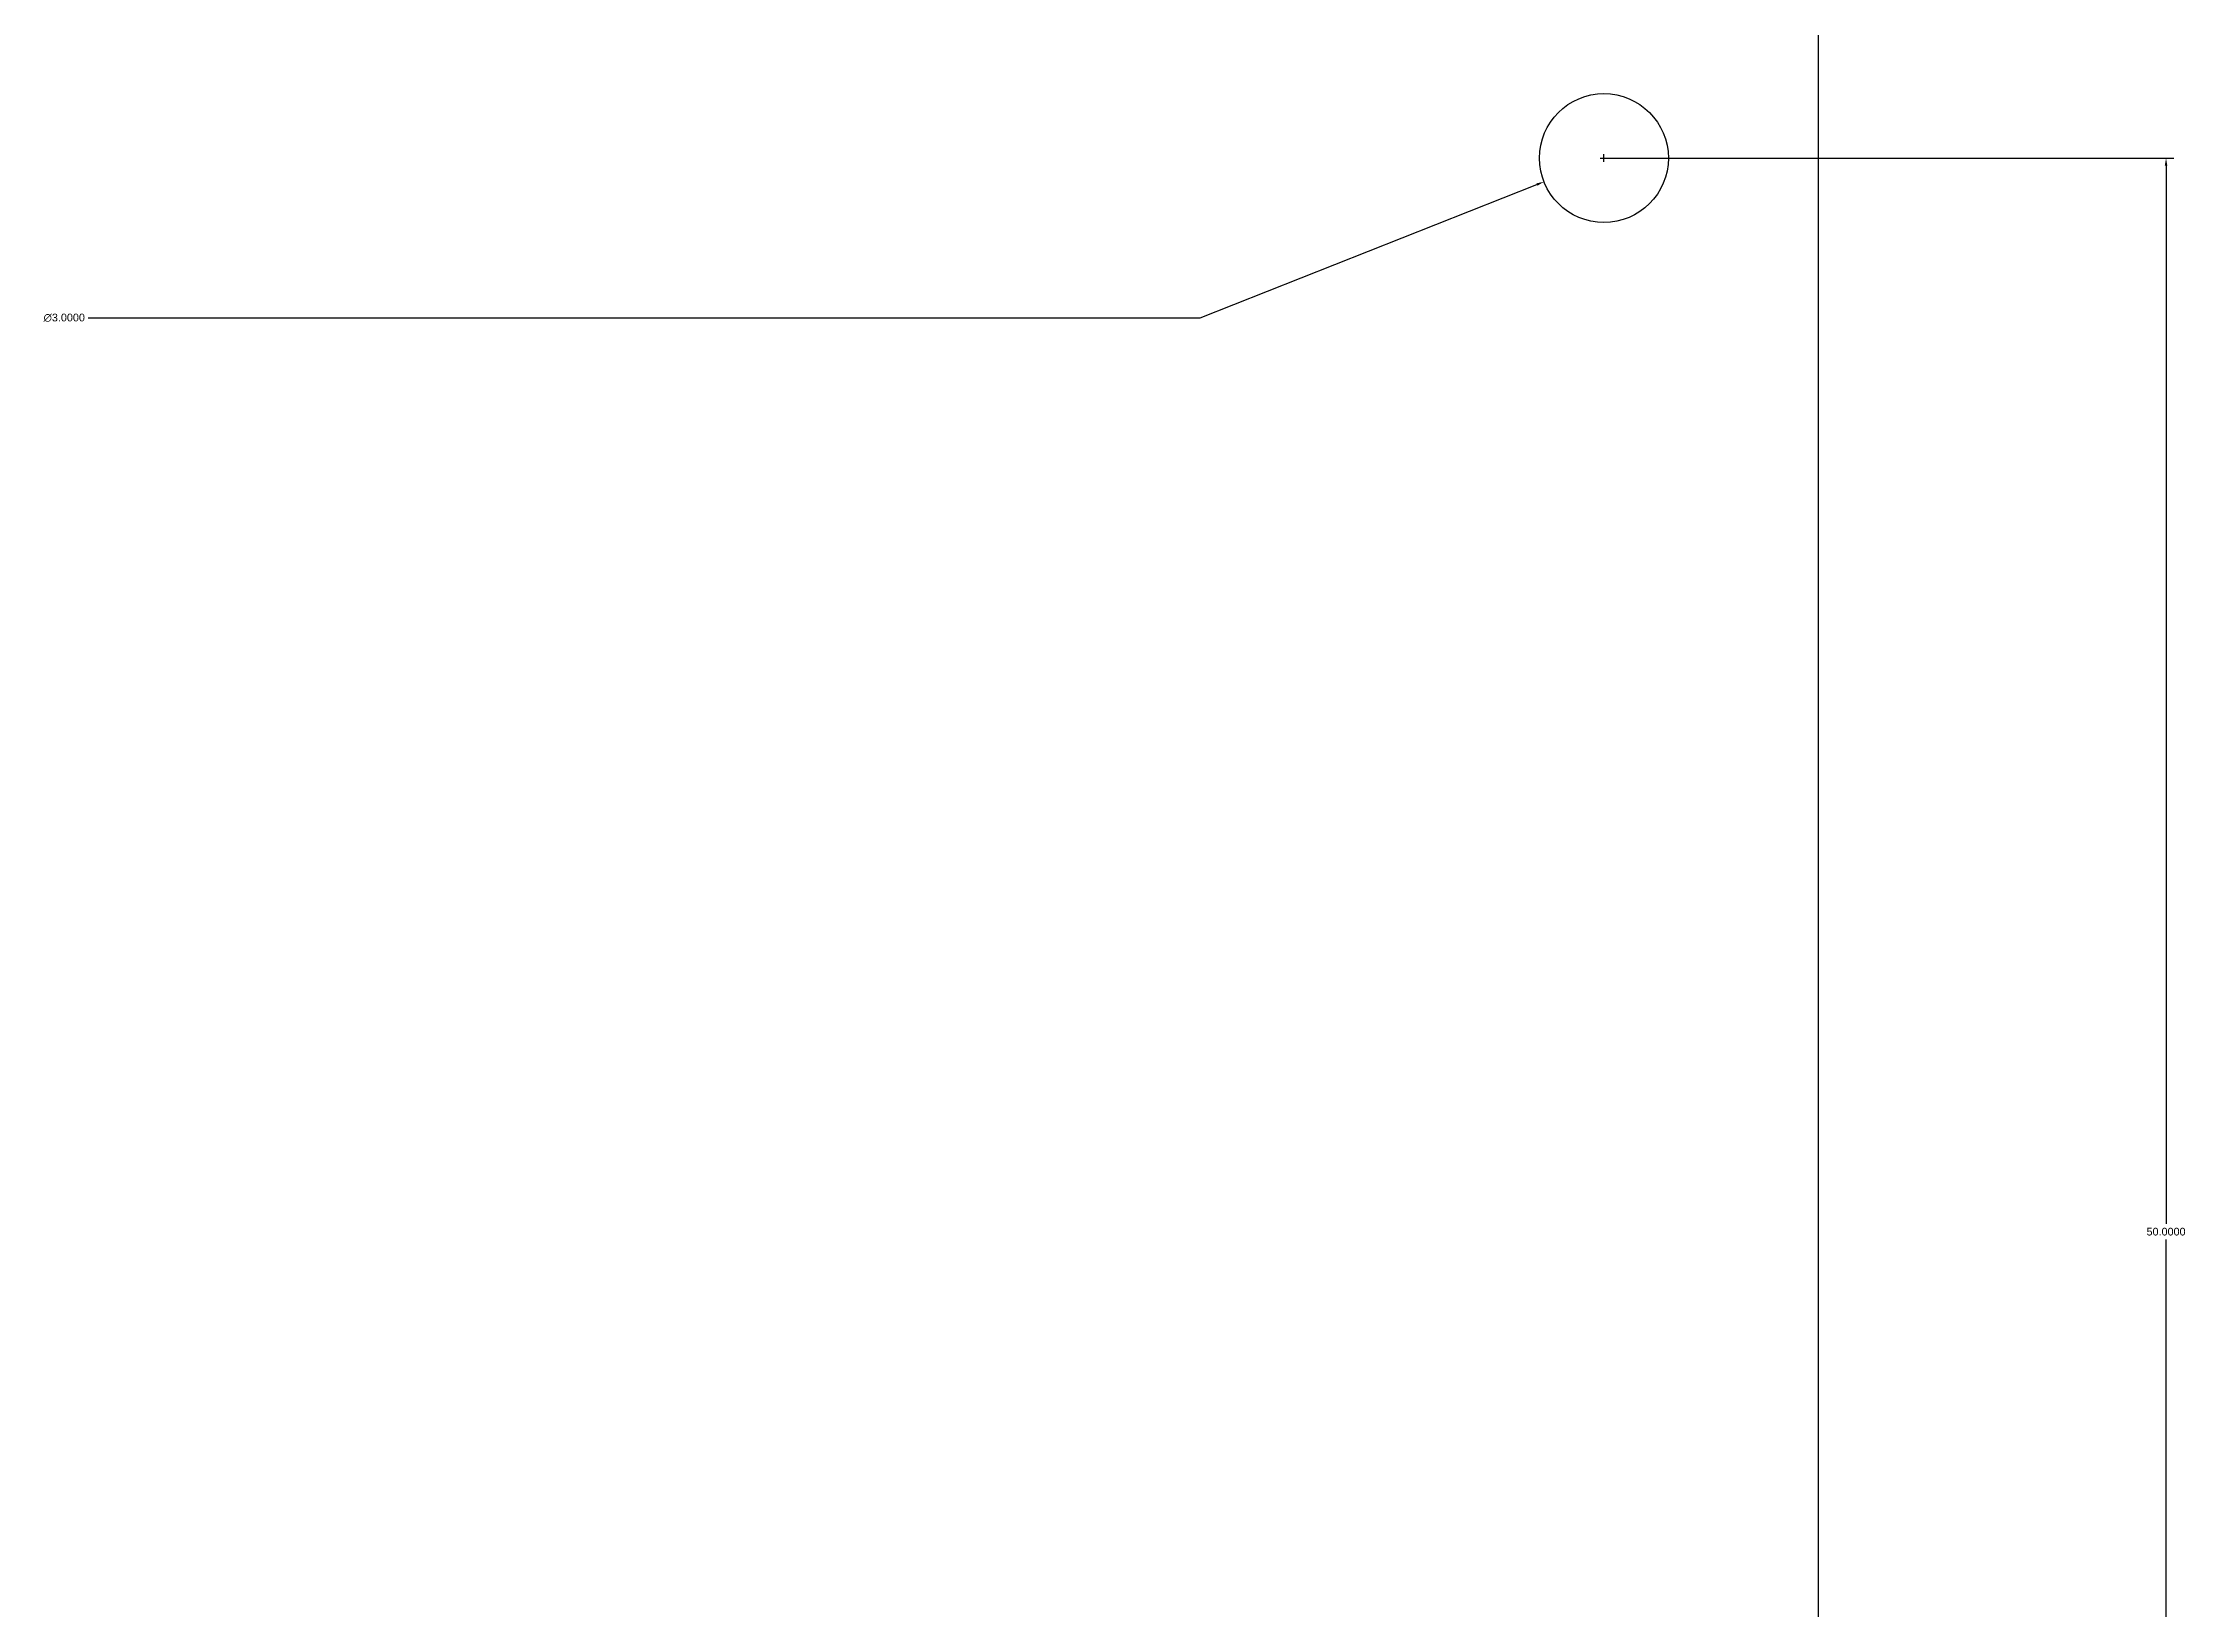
# Model space of a CAD drawing. Header units: millimetres. Extents: x 2536 to 2688, y 1640 to 1766.
# Drawn here: x 2637.69 to 2687.58, y 1676.57 to 1713.05 of the extents above; entities that cross this region are included whole.
import ezdxf

# ---------------------------------------------------------------- set-up
doc = ezdxf.new("R2010")
doc.units = ezdxf.units.MM
doc.styles.get("Standard").update_dxf_attribs({"font": 'arial.ttf'})
doc.dimstyles.get("Standard").update_dxf_attribs({"dimtxt": 0.18, "dimasz": 0.18, "dimexe": 0.18, "dimexo": 0.0625, "dimgap": 0.09, "dimtad": 0, "dimtih": 1, "dimtoh": 1, "dimdec": 4, "dimzin": 0, "dimdsep": 46, "dimtxsty": 'Standard', "dimcen": 0.09, "dimadec": 0, "dimazin": 0, "dimtfac": 1, "dimtdec": 4, "dimtofl": 0, "dimtmove": 0, "dimatfit": 3, "dimfxl": 1, "dimtolj": 1, "dimtzin": 0, "dimarcsym": 0})

# ---------------------------------------------------------------- blocks, each defined once
blk = doc.blocks.new('*D23')
at = {"color": 0, "lineweight": -2, "transparency": 16777216}
for p, q in [((2674.107, 1710.364), (2687.315, 1710.364)), ((2687.135, 1710.184), (2687.135, 1685.546)), ((2687.135, 1660.544), (2687.135, 1685.182)), ((2674.107, 1660.364), (2687.315, 1660.364))]:
    blk.add_line(p, q, dxfattribs=at)
at = {"color": 0, "transparency": 16777216}
for points in [[(2687.105, 1710.184), (2687.165, 1710.184), (2687.135, 1710.364)], [(2687.105, 1660.544), (2687.165, 1660.544), (2687.135, 1660.364)]]:
    blk.add_solid(points, dxfattribs=at)
at = {"layer": 'Defpoints', "color": 0, "transparency": 16777216}
for p in [(2674.045, 1710.364), (2674.045, 1660.364), (2687.135, 1660.364)]:
    blk.add_point(p, dxfattribs=at)
at = {"color": 0, "transparency": 16777216, "insert": (2687.135, 1685.364), "char_height": 0.18, "attachment_point": 5}
blk.add_mtext('\\A1;50.0000', dxfattribs=at)
blk = doc.blocks.new('*D27')
at = {"color": 0, "lineweight": -2, "transparency": 16777216}
for p, q in [((2673.955, 1710.364), (2674.135, 1710.364)), ((2674.045, 1710.274), (2674.045, 1710.454)), ((2664.638, 1706.645), (2672.482, 1709.747)), ((2638.749, 1706.645), (2664.638, 1706.645))]:
    blk.add_line(p, q, dxfattribs=at)
at = {"color": 0, "transparency": 16777216}
blk.add_solid([(2672.471, 1709.775), (2672.493, 1709.719), (2672.65, 1709.813)], dxfattribs=at)
at = {"layer": 'Defpoints', "color": 0, "transparency": 16777216}
for p in [(2675.44, 1710.916), (2672.65, 1709.813)]:
    blk.add_point(p, dxfattribs=at)
at = {"color": 0, "transparency": 16777216, "insert": (2638.188, 1706.645), "char_height": 0.18, "attachment_point": 5}
blk.add_mtext('\\A1;∅3.0000', dxfattribs=at)

msp = doc.modelspace()

# ---------------------------------------------------------------- linework, layer by layer
msp.add_line((2679.04467, 1648.36438), (2679.04467, 1745.86438))
msp.add_circle((2674.04467, 1710.36438), 1.5)

# ---------------------------------------------------------------- dimensions: what is measured, and where the dimension line sits
dim = msp.add_diameter_dim_2p(p1=(2675.43957, 1710.91596), p2=(2672.64976, 1709.8128), dimstyle='Standard')
dim.commit()
dim.dimension.update_dxf_attribs({"geometry": '*D27', "text_midpoint": (2638.18762, 1706.64462), "dimtype": 163})
dim = msp.add_linear_dim(base=(2687.13507, 1660.36438), p1=(2674.04467, 1710.36438), p2=(2674.04467, 1660.36438), angle=90, dimstyle='Standard')
dim.commit()
dim.dimension.update_dxf_attribs({"geometry": '*D23', "text_midpoint": (2687.13507, 1685.36438)})

doc.saveas('drawing.dxf')
